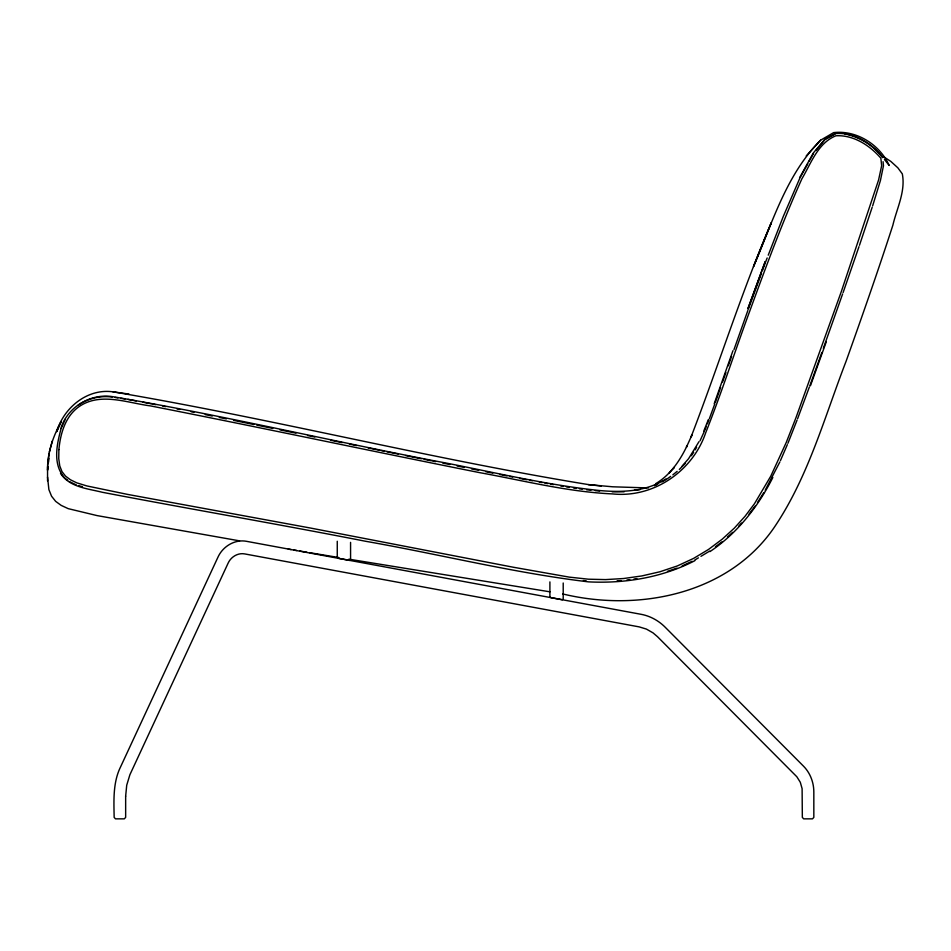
<?xml version="1.0" encoding="UTF-8"?>
<svg xmlns="http://www.w3.org/2000/svg" width="951" height="951" viewBox="0 0 951 951"><rect width="100%" height="100%" fill="white"/><g stroke="black" fill="none" stroke-linecap="round" stroke-linejoin="round"><path stroke-width="1.43" d="M239.557 540.857L97.026 515.585L68.187 508.642L61.185 505.385L55.657 501.367L51.568 496.22L48.881 489.587L47.55 477.093M601.282 486.02L588.74 484.641C429.234 458.644 272.259 418.702 112.931 391.824L112.729 391.8C87.195 388.317 63.61 407.848 56.751 431.671L61.375 421.317C53.042 436.259 47.265 452.938 47.55 470.222L48.025 466.275M48.513 462.329L48.988 458.394M49.072 453.758L47.633 465.039M52.329 441.002L49.345 452.129M61.078 428.651C56.894 443.998 52.638 463.553 63.836 476.938M872.649 205.856L880.412 180.571L883.479 165.724L883.051 161.67M859.466 245.299L872.186 207.259M843.097 292.599L858.979 246.689M732.948 350.717L714.201 403.711M722.582 381.922L725.898 372.519M728.264 365.814L731.569 356.423M733.958 349.647L747.866 310.454M715.223 402.665L720.62 387.449M842.598 294.002L823.328 348.363M809.907 385.607L821.842 352.5M810.418 385.821L826.336 341.647M748.366 309.051L761.513 273.151M762.524 270.393L765.056 263.486M709.41 418.547L714.736 404.056M797.604 418.702L809.384 386.986M765.555 262.107L767.172 257.947M768.242 255.177L783.303 216.4L799.862 178.099L807.768 163.798M787.915 443.309L797.069 420.069M703.669 431.338L708.412 419.498M704.691 430.411L706.284 426.452M707.342 423.813L708.923 419.855M780.426 460.629L787.345 444.64M61.613 427.451L65.369 419.022M60.816 428.485C67.402 407.159 90.333 393.274 112.277 396.603C219.717 414.791 325.92 439.826 432.895 460.546C488.398 470.828 543.413 484.725 599.641 490.526C622.204 492.606 646.383 491.608 665.985 478.935M57.512 429.151L58.391 427.189M700.043 440.788L704.168 431.73M779.844 461.96L765.222 490.193M698.997 441.644L688.56 458.715L682.176 466.014M695.205 449.847L696.619 447.255M809.194 161.194L813.509 153.396M772.842 477.497C758.09 506.717 737.31 533.285 709.933 551.616M799.589 177.73L813.319 153.016L824.909 139.203L835.144 133.592C853.843 131.904 871.805 143.149 882.956 157.497M884.442 159.471L889.173 165.462C879.913 144.718 856.661 129.918 833.635 132.617L820.594 140.213C786.251 174.592 772.319 222.986 753.525 266.53L771.237 222.831C741.186 292.896 718.516 365.755 691.115 436.83L691.912 435.142L686.444 447.113L687.228 445.425C680.084 460.415 670.443 474.858 655.905 483.548M757.507 502.52L763.724 492.713M691.329 455.755L693.695 452.296M749.031 514.182L755.082 506.122M816.16 150.21L825.016 139.595L835.168 133.972M685.302 463.375L679.311 469.425M738.618 526.319L741.554 523.062M669.171 472.992L674.366 467.286L673.106 468.641M820.594 140.213L806.222 155.928M727.515 537.053L732.627 532.37M677.148 471.375L672.832 474.858M715.437 546.777L722.284 541.642M667.447 478.686L670.681 476.392M694.67 560.115L698.426 557.845M700.946 556.335L709.731 551.057M662.051 481.848L666.603 479.221M78.184 405.174C88.11 398.374 100.331 395.438 112.254 397.066M654.312 485.735L657.747 484M682.093 565.952L692.15 561.28M694.812 560.71C662.276 577.554 624.973 583.688 588.586 581.869C513.516 572.942 439.944 554.302 365.529 541.262C277.965 524.084 189.998 509.047 102.351 492.285C87.765 488.6 69.518 487.281 60.507 473.396M654.942 485.248L657.569 484.035M667.507 571.325L676.969 568.163M626.899 580.039L629.74 579.635M633.996 579.028L636.825 578.624M634.269 490.288L639.952 489.682M648.451 487.946L612.67 486.793L588.3 484.606M617.104 580.859L621.276 580.609M612.111 491.81L624.106 491.798M586.612 489.801L590.951 490.229M595.29 490.645L599.629 491.073M583.391 580.55L586.149 580.847M112.931 391.824L128.991 394.071M573.512 487.97L576.425 488.386M579.337 488.79L582.25 489.194M115.107 397.482L117.948 397.91M120.801 398.326L125.068 398.968M562.647 593.923C639.06 612.503 730.867 593.971 776.064 524.655C808.944 474.811 824.79 416.36 846.117 361.19C862.212 316.017 878.13 270.762 892.894 225.125C896.781 208.388 905.756 191.436 902.309 173.878L897.851 167.816L890.802 161.397L883.919 156.939M338.711 557.512L309.812 552.721M348.862 559.176L549.951 591.819M288.236 549.084L291.113 549.571M293.99 550.058L296.867 550.534M299.743 551.021L306.935 552.234M550.57 484.154L553.434 484.641M560.591 485.866L563.456 486.353M566.309 486.841L569.173 487.328M519.769 478.401L526.759 479.72M529.564 480.243L532.358 480.766M539.348 482.074L542.153 482.609M544.947 483.132L547.74 483.655M127.921 399.384L136.219 400.953M143.137 402.261L151.447 403.83M485.699 471.696L492.796 473.099M499.893 474.49L506.99 475.892M509.831 476.451L512.672 477.01M152.861 404.104L155.702 404.674M162.787 406.089L165.629 406.648M176.981 408.906L179.81 409.465M432.824 461.104L435.689 461.675M442.833 463.113L449.989 464.552M457.134 465.99L464.29 467.416M471.434 468.855L478.591 470.293M191.127 411.735L193.945 412.318M205.214 414.6L212.263 416.027M219.312 417.465L226.362 418.892M381.137 450.584L384.002 451.166M386.879 451.761L398.362 454.091M405.542 455.553L421.341 458.762M424.205 459.345L431.385 460.807M330.758 440.277L342.265 442.631M349.469 444.105L356.661 445.579M368.18 447.933L379.687 450.298M233.566 420.366L253.881 424.526M256.782 425.121L272.747 428.39M279.998 429.876L295.951 433.145M307.565 435.534L314.817 437.02M844.75 133.853C859.597 136.968 873.541 145.396 882.623 157.604M78.612 485.616L82.428 486.757M69.768 481.788L76.235 484.927M64.609 477.913L67.699 480.243M563.206 582.999L563.206 598.809L562.326 599.784L550.784 597.608L549.904 596.634L549.904 581.905M350.574 542.367L350.574 559.438L349.683 560.424L338.152 558.249L337.26 557.262L337.26 541.262M47.55 466.668L47.55 480.944M125.651 796.189L125.651 817.373L124.319 818.847L115.487 818.847L114.156 817.373C113.847 800.516 112.848 782.554 120.551 766.946L217.874 557.369C222.641 546.54 234.766 538.991 246.654 541.345L641.105 614.31C650.234 615.998 658.686 620.682 665.201 627.244L803.488 766.149C810.228 772.925 813.83 782.495 813.83 792.005L813.83 817.373L812.499 818.847L803.666 818.847L802.335 817.373L802.109 788.652L800.302 782.281L796.855 776.777L657.51 636.706L653.052 632.89L646.43 629.098L639.203 626.887L244.799 553.934C237.893 552.555 230.831 556.941 228.074 563.254L129.883 774.768L126.721 785.217L125.651 796.189M58.891 449.585L58.748 458.644L59.758 465.883L61.993 471.613L65.536 476.13L70.445 479.78L76.781 482.858L86.874 485.937L127.517 494.389L310.192 527.983L513.243 567.224L569.269 577.126L588.455 579.195L605.597 579.599L623.547 578.529L641.83 575.937L659.923 571.765L677.338 565.94L693.564 558.415L708.543 549.428L722.154 539.241L734.35 528.114L745.025 516.298L754.464 503.733L770.785 476.142L786.263 442.429L795.916 417.846L841.362 291.446L878.593 179.941L881.66 165.664L880.852 158.187C869.761 145.337 853.392 134.733 835.846 135.791C817.801 143.114 811.072 163.346 801.871 178.847C782.625 221.607 766.375 265.626 750.291 309.646C735.135 350.574 721.809 392.192 705.701 432.764C692.697 471.244 653.432 498.205 612.599 493.914C567.711 491.905 523.918 480.647 479.863 472.683C369.987 450.833 260.431 427.463 150.508 405.911C127.101 402.891 99.605 391.598 78.22 407.23C65.037 417.073 60.377 433.929 58.891 449.585M765.151 261.763L747.902 308.718L765.151 261.763"/></g></svg>
